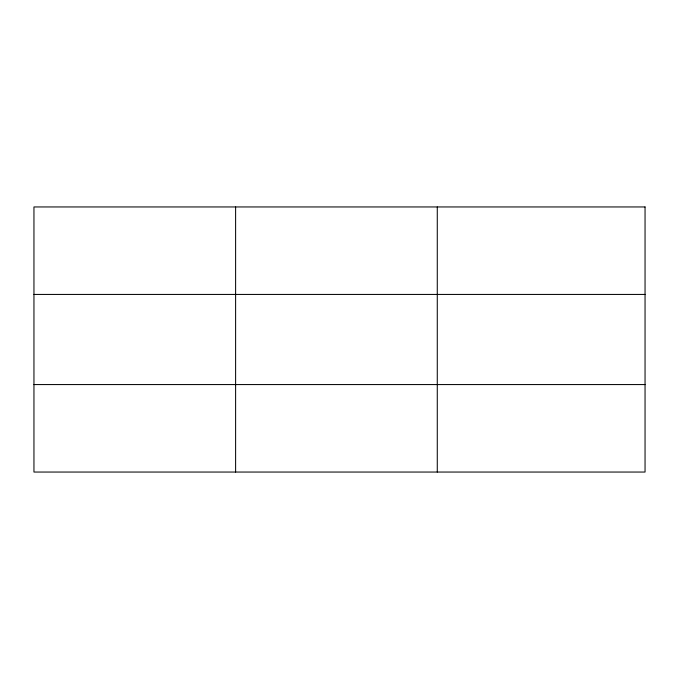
<?xml version="1.0" encoding="UTF-8"?>
<svg xmlns="http://www.w3.org/2000/svg" width="679" height="679" viewBox="0 0 679 679"><rect width="100%" height="100%" fill="white"/><g stroke="black" fill="none" stroke-linecap="round" stroke-linejoin="round"><path stroke-width="1.02" d="M235.613 472.049L235.613 206.951M437.276 472.049L437.276 206.951M33.95 294.431L645.05 294.431M33.95 384.569L645.05 384.569M645.05 206.951L645.05 472.049L33.95 472.049L33.95 206.951L645.05 206.951"/></g></svg>
